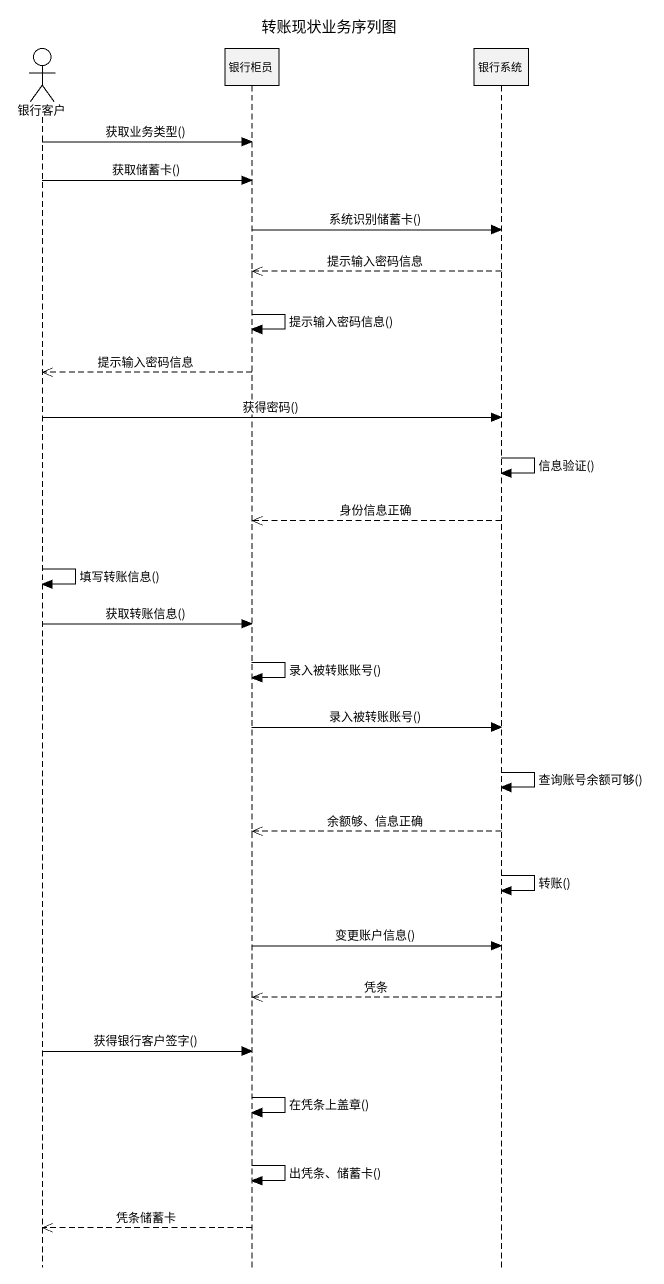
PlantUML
@startuml
title 转账现状业务序列图
hide footbox
actor 银行客户
participant 银行柜员
participant 银行系统

银行客户 -> 银行柜员 : 获取业务类型()
银行客户 -> 银行柜员 : 获取储蓄卡()
银行柜员 -> 银行系统 : 系统识别储蓄卡()
银行系统 -->> 银行柜员 : 提示输入密码信息
银行柜员 -> 银行柜员 : 提示输入密码信息()
银行柜员 -->> 银行客户 : 提示输入密码信息
银行客户 -> 银行系统 : 获得密码()
银行系统 -> 银行系统 : 信息验证()
银行系统 -->> 银行柜员 : 身份信息正确
银行客户 -> 银行客户 : 填写转账信息()
银行客户 -> 银行柜员 : 获取转账信息()
银行柜员 -> 银行柜员 : 录入被转账账号()
银行柜员 -> 银行系统 : 录入被转账账号()
银行系统 -> 银行系统 : 查询账号余额可够()
银行系统 -->> 银行柜员 : 余额够、信息正确
银行系统 -> 银行系统 : 转账()
银行柜员 -> 银行系统 : 变更账户信息()
银行系统 -->> 银行柜员 : 凭条
银行客户 -> 银行柜员 : 获得银行客户签字()
银行柜员 -> 银行柜员 : 在凭条上盖章()
银行柜员 -> 银行柜员 : 出凭条、储蓄卡()
银行柜员 -->> 银行客户 : 凭条储蓄卡
@enduml
